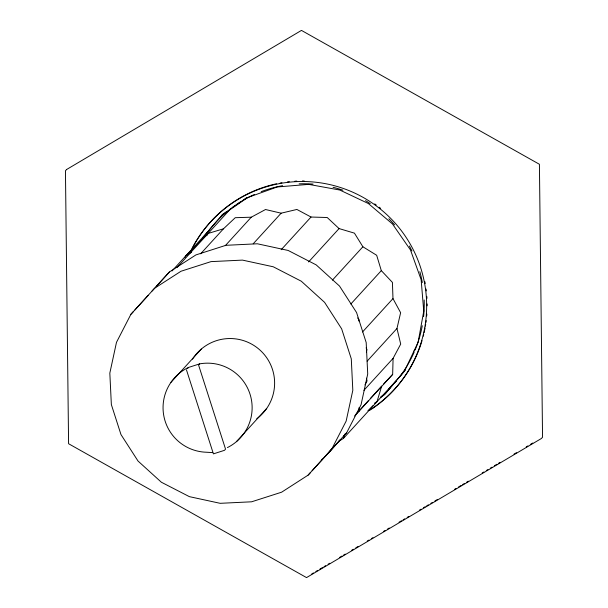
<?xml version="1.0" encoding="UTF-8"?>
<svg xmlns="http://www.w3.org/2000/svg" width="608" height="608" viewBox="0 0 608 608"><rect width="100%" height="100%" fill="white"/><g stroke="black" fill="none" stroke-linecap="round" stroke-linejoin="round"><path stroke-width="0.91" d="M354.51 416.047L359.032 411.236L359.13 407.466M359.032 411.236L392.662 374.399L393.087 358.37L400.702 344.075L396.971 328.487L400.626 312.702L392.981 298.604L392.426 282.416L381.315 270.628L376.671 255.276L362.885 246.772L354.434 233.145L339.066 228.578L327.226 217.512L311.03 217.033L296.902 209.456L281.132 213.188L265.529 209.517L251.264 217.2L225.249 245.7M366.388 352.169L366.996 349.539L366.1 347.882M338.58 441.438L343.414 438.436L344.706 434.127M375.09 403.56L377.036 401.599L381.687 386.08L370.264 398.59M343.535 436.202L346.651 432.774L361.053 404.768L367.718 373.988L366.183 342.524L356.562 312.535L339.507 286.049L316.175 264.875L288.162 250.458L257.374 243.785L225.918 245.305L195.92 254.912L169.442 271.958L130.887 314.328L116.485 342.334L109.828 373.114L111.355 404.578L120.977 434.568L138.039 461.054L161.363 482.228L189.377 496.645L220.164 503.318L251.621 501.798L281.618 492.191L308.096 475.144L310.589 472.416M364.96 384.887L367.072 380.912L366.419 378.161M185.06 257.275L185.98 255.679L208.111 233.449L223.455 228.813L235.243 217.702L251.264 217.2M206.69 235.744L208.111 233.449M321.282 460.666L322.278 459.048M202.738 237.698L222.589 214.381L226.928 211.371M392.981 384.682L385.305 393.733L380.965 396.743M394.166 383.291L395.937 381.201M400.041 376.344L405.171 370.302M308.096 475.144L346.651 432.774M325.485 456.091L340.427 439.63M152.053 291.012L154.546 288.283L181.024 271.236L211.014 261.622L242.478 260.11L273.266 266.783L301.272 281.2L324.604 302.366L341.658 328.852L351.287 358.849L352.815 390.313L346.15 421.093L331.748 449.099L329.262 451.828M156.096 286.581L169.442 271.958M130.887 314.328L133.38 311.6M134.93 309.905L148.284 295.275M172.026 270.97L208.415 231.101M177.019 267.505L230.546 208.871L229.102 209.874M200.617 253.84L223.455 228.813M253.217 243.77L281.132 213.188M281.208 249.706L311.03 217.033M170.977 382.318L201.271 349.091M187.5 368.592L188.571 367.422L199.637 363.873A44.551 44.536 42.4 0 1 227.422 447.594M199.637 363.873L198.573 365.043L225.553 449.152L224.489 450.323L213.416 453.872L186.428 369.763M308.606 261.942L339.066 228.578M332.432 280.128L362.885 246.772M350.854 303.992L381.315 270.628M236.398 441.689L266.692 408.454M362.528 331.968L392.981 298.604M367.148 361.152L396.971 328.487M363.896 390.344L393.087 358.37M355.672 414.58L368.364 400.68M413.972 351.044L415.097 349.82M312.14 470.721L340.32 439.812M343.414 438.436L399.479 377.021M383.625 384.02L392.662 374.399M367.931 410.75L373.137 405.521M232.796 207.305L235.053 205.747M236.55 204.706L241.057 201.59M243.306 200.032L247.061 197.433M221.464 215.612L247.441 197.623L277.187 186.968L308.682 184.376L339.781 190.023L368.357 203.528L392.472 223.964L410.476 249.949L421.139 279.703L423.746 311.197L418.106 342.289L404.616 370.865L384.188 394.964L380.57 397.472M374.627 403.096L377.036 401.599M185.98 255.679L191.588 252.198M311.79 573.899L313.424 572.934M315.864 571.482L317.498 570.517M319.945 569.065L322.392 567.621M324.018 566.656L325.652 565.691M328.1 564.239L329.726 563.274M339.515 557.475L341.962 556.031M343.588 555.066L345.222 554.093M351.743 550.232L353.377 549.267M355.824 547.816L358.264 546.372M367.24 541.059L368.866 540.094M371.313 538.642L372.947 537.677M383.542 531.4L385.176 530.434M387.623 528.983L389.249 528.018M399.038 522.226L401.485 520.775M403.112 519.81L404.746 518.844M407.193 517.393L408.819 516.428M419.421 510.15L421.055 509.185M423.495 507.733L425.129 506.768M426.763 505.803L428.389 504.838M430.836 503.386L432.47 502.421M434.918 500.977L437.357 499.525M454.48 489.387L456.114 488.422M458.561 486.97L461.008 485.518M462.635 484.553L464.269 483.588M466.716 482.136L468.342 481.171M482.205 472.963L483.839 471.998M486.286 470.546L487.912 469.581M490.36 468.137L491.994 467.172M494.441 465.72L496.88 464.269M498.514 463.304L500.148 462.338M514.003 454.13L516.45 452.679M526.239 446.888L527.866 445.922M530.313 444.471L532.76 443.019M212.724 452.603L203.938 452.094A44.551 44.536 42.4 0 1 188.571 367.422M357.565 317.946L358.804 319.253L358.864 321.054M191.778 248.915A124.351 124.298 42.4 0 1 385.875 213.773A124.351 124.298 42.4 0 1 369.664 410.354M421.215 343.284A124.351 124.298 42.4 0 1 371.716 408.804M193.124 246.734A124.351 124.298 42.4 0 1 276.496 183.776M280.113 183.054A124.351 124.298 42.4 0 1 281.937 182.727M287.47 181.914A124.351 124.298 42.4 0 1 289.324 181.701M294.91 181.214A124.351 124.298 42.4 0 1 296.78 181.116M302.366 180.971A124.351 124.298 42.4 0 1 304.228 180.979M374.718 203.893A124.351 124.298 42.4 0 1 376.223 204.98M379.202 207.229A124.351 124.298 42.4 0 1 380.669 208.384M424.886 281.724A124.351 124.298 42.4 0 1 425.22 283.541M426.079 289.058A124.351 124.298 42.4 0 1 426.307 290.913M426.831 296.499A124.351 124.298 42.4 0 1 426.953 298.361M427.143 303.954A124.351 124.298 42.4 0 1 427.15 305.816M426.839 314.116A124.351 124.298 42.4 0 1 426.694 315.962M426.208 320.583A124.351 124.298 42.4 0 1 425.965 322.438M425.699 324.284A124.351 124.298 42.4 0 1 425.395 326.131M425.068 327.97A124.351 124.298 42.4 0 1 424.133 332.553M423.715 334.37A124.351 124.298 42.4 0 1 423.267 336.178M422.028 340.647A124.351 124.298 42.4 0 1 421.488 342.41M390.572 387.387A120.202 120.156 42.4 0 1 388.611 389.378M204.258 236.945A120.202 120.156 42.4 0 1 228.517 210.429M230.675 208.726A120.202 120.156 42.4 0 1 254.44 194.446M261.22 191.626A120.202 120.156 42.4 0 1 282.636 185.66M299.128 183.844A120.202 120.156 42.4 0 1 313.052 184.08M333.085 187.31A120.202 120.156 42.4 0 1 342.889 190.198M365.514 200.655A120.202 120.156 42.4 0 1 370.234 203.619M388.846 218.766A120.202 120.156 42.4 0 1 394.562 224.869M409.382 246.042A120.202 120.156 42.4 0 1 411.95 250.99M419.839 271.677A120.202 120.156 42.4 0 1 422.332 282.53M424.186 299.949A120.202 120.156 42.4 0 1 423.586 316.624M422.271 325.721A120.202 120.156 42.4 0 1 415.226 349.676M414.147 352.207A120.202 120.156 42.4 0 1 399.6 376.876M396.158 381.186A120.202 120.156 42.4 0 1 394.349 383.291M192.47 359.184A44.551 44.536 42.4 0 1 260.33 350.398A44.551 44.536 42.4 0 1 256.781 418.737M66.629 169.488L65.451 170.772L68.582 443.726L306.538 577.6L541.371 438.512L542.549 437.228L539.418 164.274L301.462 30.4L66.629 169.488"/></g></svg>
